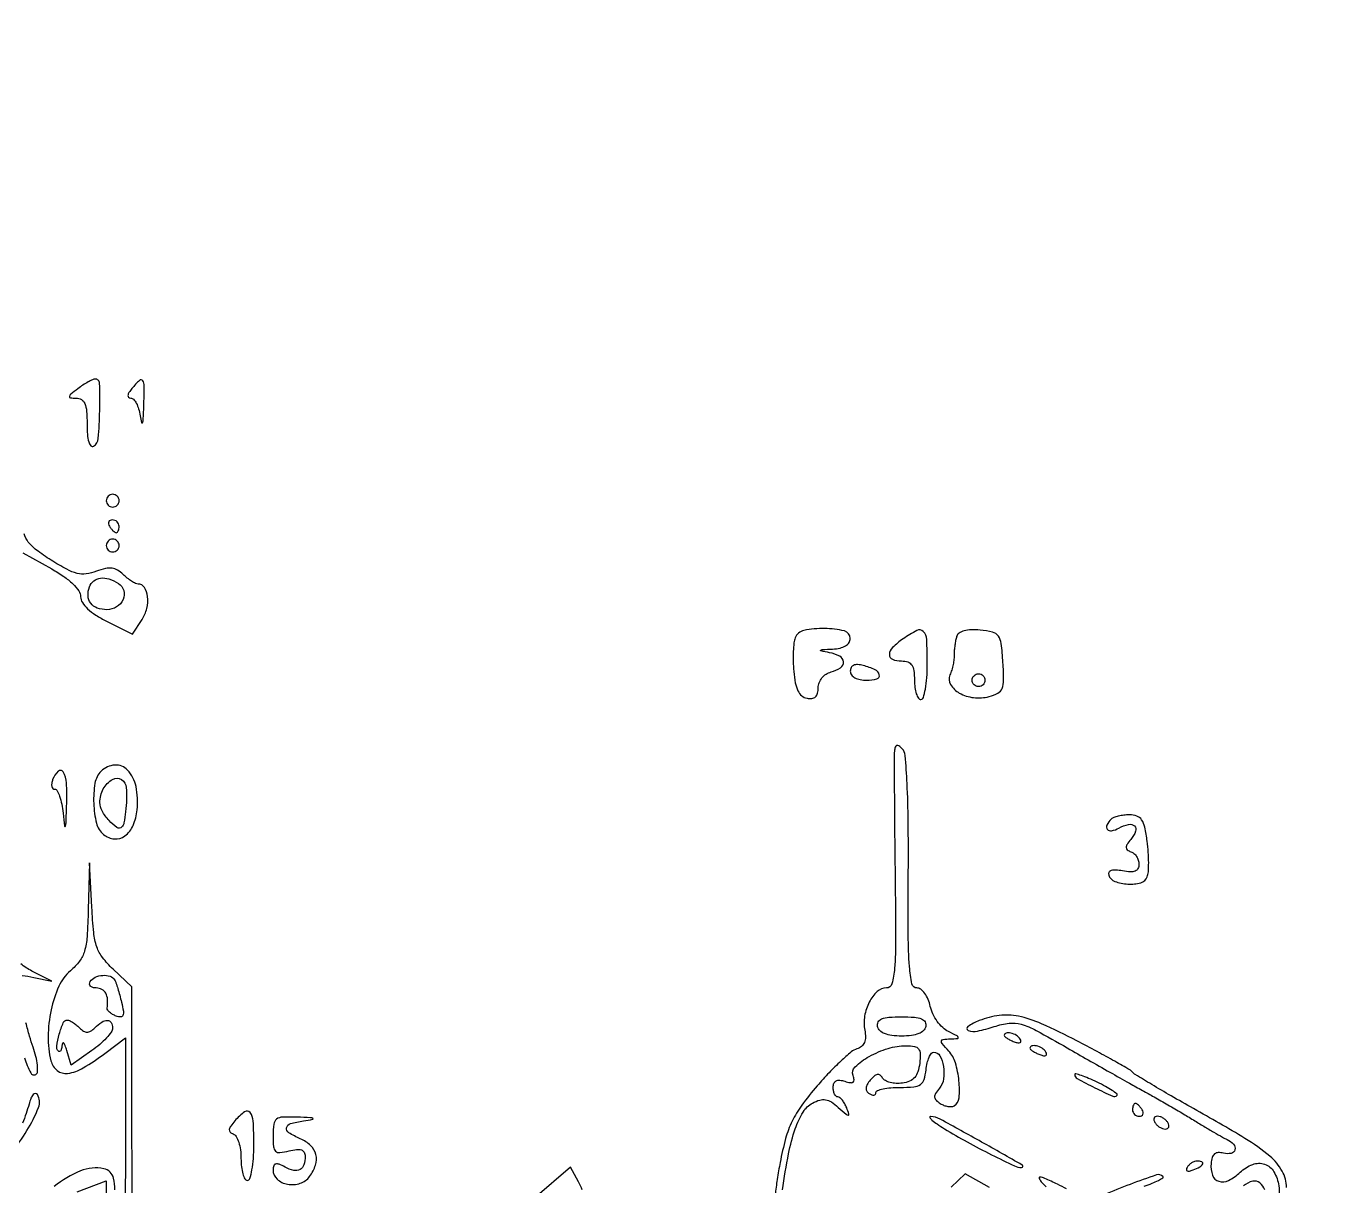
# Model space of a CAD drawing. Extents: x 50 to 925, y 21 to 441.
# Drawn here: x 411.5 to 615.7, y 260.1 to 441 of the extents above; entities that cross this region are included whole.
import ezdxf

# ---------------------------------------------------------------- set-up
doc = ezdxf.new("R2010")
doc.units = 0

msp = doc.modelspace()

# ---------------------------------------------------------------- linework, layer by layer
for points in [[(452.57679, 225.095507, -0.000001), (449.993678, 222.798179)], [(444.758148, 218.141907, -0.000001), (443, 216.578295, -0.004631)], [(411, 358.859207), (415.5, 356.344109, -0.024067), (417.354916, 355.18689, -0.03994), (418.781065, 354.020003, -0.049), (419.713909, 352.928742, -0.153532), (420, 352.019008, 0.146406), (420.264393, 351.135415, 0.058473), (421.085056, 350.157729, 0.046357), (422.364293, 349.158673, 0.027742), (424.044671, 348.207862), (428.089341, 346.206718), (429.567356, 348.462454, 0.086294), (430.310231, 350.18163, 0.086255), (430.429342, 352.050942, 0.114789), (429.932937, 353.467638, 0.256725), (428.96444, 354, -0.11509), (428.550295, 354.096608, -0.028878), (427.94306, 354.441137, -0.027948), (427.276362, 354.926935, -0.024958), (426.641114, 355.501743, 0.062756), (425.76768, 356.17969, 0.105467), (424.891298, 356.474543, 0.087103), (423.853832, 356.412866, 0.032555), (422.454589, 355.982735, -0.058901), (420.859912, 355.58292, -0.092884), (419.455471, 355.66341, -0.064158), (417.833834, 356.29355, -0.016169), (415.386692, 357.730991, -0.019458), (413.095454, 359.306412, -0.070591), (411.844327, 360.549568, -0.099087), (411.215008, 361.851968, -0.063083)], [(529.406078, 259.5, -0.012681), (530.371407, 265.157837, -0.035006), (531.427135, 269.058294, -0.051476), (532.641809, 271.65743, -0.135663), (534.117152, 273.062698, -0.050825), (535.237112, 273.522847, -0.114381), (536.148272, 273.578041, -0.104427), (537.043409, 273.225308, -0.038042), (538.126221, 272.385771, 0.004051), (539.344878, 271.300734, 0.16615), (539.667681, 271.168019, 0.528936), (539.785346, 271.320093, 0.012968), (539.436046, 272.306067, 0.03491), (539.13381, 272.95444, 0.044114), (538.763603, 273.502407, 0.050408), (538.383677, 273.884111, 0.17346), (538.059678, 274, -0.197637), (537.782191, 274.114142, -0.085989), (537.546697, 274.444881, -0.06593), (537.386772, 274.934807, -0.045996), (537.333333, 275.51449, -0.094851), (537.452314, 276.136049, -0.181889), (537.789205, 276.506406, -0.143397), (538.355197, 276.614076, -0.052665), (539.160375, 276.449099, 0.033156), (540.00588, 276.241254, 0.197865), (540.440334, 276.33655, 0.279607), (540.591535, 276.676133, 0.060077), (540.427499, 277.328338, -0.306373), (540.748326, 278.709879, -0.058815), (542.937408, 280.307764, -0.053707), (545.884572, 281.573753, -0.074743), (548.72006, 282, -0.043927), (549.994948, 281.887779, -0.18814), (550.634487, 281.497846, -0.162129), (550.895359, 280.735917, -0.030752), (550.816422, 279.25, -0.04736), (550.53694, 277.933646, -0.104199), (550.035797, 277.040884, -0.114216), (549.251226, 276.475788, -0.06416), (548.11309, 276.162508, -0.046961), (547.14802, 276.117494, -0.0514), (546.22131, 276.257509, -0.057782), (545.465474, 276.549019, -0.134219), (545.024819, 276.959842, 0.095014), (544.631881, 277.387569, 0.204255), (544.204782, 277.489979, 0.139802), (543.71374, 277.255541, 0.038729), (543.11317, 276.636362, 0.042268), (542.632997, 275.946755, 0.112248), (542.456522, 275.376649, 0.159441), (542.570488, 274.910113, 0.115868), (542.951442, 274.530011, 0.056054), (543.353311, 274.340041, 0.12109), (543.691793, 274.309978, 0.190255), (543.912119, 274.438609, 0.168352), (543.999344, 274.690983, -0.314195), (544.218312, 275.005587, -0.035368), (545.100636, 275.262351, -0.032811), (546.311805, 275.441542, -0.020324), (547.749344, 275.5, 0.020843), (549.897861, 275.589603, 0.128497), (550.932549, 275.954392, 0.172136), (551.499975, 276.724001, 0.044987), (551.816422, 278.25, -0.029348), (552.000751, 279.303355, -0.043581), (552.294339, 280.192187, -0.052353), (552.643987, 280.816185, -0.243509), (552.999035, 281, -0.274903), (553.956902, 280.430306, -0.08505), (554.519565, 278.776845, -0.075037), (554.536241, 276.819024, -0.138742), (553.896921, 275.375797, 0.033017), (553.294779, 274.544216, 0.153898), (553.147113, 273.978438, 0.189443), (553.36372, 273.499255, 0.054611), (554.016556, 272.989768, 0.047334), (554.606627, 272.698169, 0.049795), (555.231135, 272.528774, 0.055186), (555.796626, 272.497582, 0.125253), (556.202254, 272.625, 0.23664), (556.961392, 273.856289, 0.046968), (556.945107, 276.523507, 0.048031), (556.390146, 279.319174, 0.111361), (555.345012, 281.171259, -0.009408), (554.342173, 282.322186, -0.210271), (554.221293, 282.73719, -0.343408), (554.469621, 282.981942, -0.020265), (555.595012, 283.06768, 0.01057), (556.708008, 283.130801, 0.467007), (556.827437, 283.298376, 0.21483), (556.635537, 283.536728, 0.004918), (555.300878, 284.197792, -0.078342), (554.412592, 284.813903, -0.046107), (553.562588, 285.791164, -0.044797), (552.875004, 286.9535, -0.057174), (552.471423, 288.130112, 0.045538), (552.123038, 289.228212, 0.057357), (551.600087, 290.15697, 0.068715), (550.991959, 290.790908, 0.168817), (550.390323, 291, -0.35637), (549.603927, 291.642034, -0.031882), (549.228074, 294.354253, -0.017461), (549.038464, 299.208553, -0.002521), (549.047578, 309.1222, 0.004125), (549.029476, 317.030066, 0.009982), (548.851279, 322.870258, 0.006945), (548.568562, 327.25724, 0.178653), (548.0778, 328.3222, 0.040702), (547.564065, 328.758472, 0.235367), (547.222832, 328.813667, 0.255763), (546.992775, 328.575484, 0.046698), (546.882874, 327.95, 0.020997), (546.84175, 326.885485, 0.00046), (546.863974, 321.711875, 0.001048), (546.908248, 315.656762, 0.000708), (546.983007, 308.75, -0.002324), (547.059998, 298.608467, -0.019684), (546.893942, 294.050849, -0.045661), (546.490593, 291.658658, -0.340431), (545.635317, 291, 0.18836), (544.19056, 290.435709, 0.088472), (542.957927, 288.812903, 0.077461), (542.234356, 286.618434, 0.088422), (542.26196, 284.409979, -0.048155), (542.362745, 283.325243, -0.099227), (542.192969, 282.493676, -0.12136), (541.748857, 281.898108, -0.095586), (541.03969, 281.512597, 0.097473), (540.138438, 281.018292, 0.013468), (538.528417, 279.597826, 0.015018), (536.696622, 277.786071, 0.012208), (534.842159, 275.740559, 0.019537), (532.426064, 272.709424, 0.045656), (530.929746, 270.2281, 0.046071), (529.916334, 267.530177, 0.02022), (529.05716, 263.807273, 0.009191), (528.606282, 261.148678, 0.011926), (528.296262, 258.696523, 0.00969)], [(428.055776, 258.357702, -0.002454), (428, 269.721235), (428, 291.19758), (425.048985, 293.954241, -0.040674), (423.428908, 295.735183, -0.081929), (422.532305, 297.402706, -0.057539), (422.045616, 299.632485, -0.012194), (421.744845, 303.605451), (421.391721, 310.5), (421.19586, 303.202034, -0.00997), (420.998566, 298.986744, -0.054658), (420.600321, 296.74633, -0.089761), (419.818173, 295.184064, -0.054359), (418.401622, 293.669038, 0.10999), (416.606266, 291.264376, 0.052398), (415.394466, 287.57719, 0.050188), (414.927395, 283.444495, 0.064628), (415.372484, 279.652041, 0.165493), (416.356522, 278.129962, 0.203526), (417.974013, 277.687007, 0.100718), (420.390548, 278.528326, 0.027732), (423.75, 280.783678), (427, 283.237378), (427, 266.118689, -0.004462), (426.937137, 259.075268, -0.009674)], [(410.894837, 292.949343, -0.02188), (412.681106, 292.648027), (415.5, 292.044655), (412.388551, 293.638138, -0.054275), (410.655217, 294.778109, -0.098858)], [(608, 259.874282, 0.128362), (607.329934, 262.441337, 0.089132), (605.415965, 264.767692, 0.041552), (601.529428, 267.551117, 0.006774), (593.5, 272.200766, -0.002688), (590.014482, 274.18129, -0.004031), (586.995367, 275.95088, -0.001709), (584.433965, 277.491966, -0.086632), (583.994867, 277.875446, 0.092631), (583.558172, 278.247759, 0.002242), (581.240255, 279.564975, 0.004816), (578.491389, 281.076156, 0.003247), (575.326799, 282.75, 0.014259), (569.823023, 285.418899, 0.054551), (566.203843, 286.594219, 0.081973), (563.229791, 286.717505, 0.064681), (560.104816, 285.915131, 0.049235), (558.316974, 284.986846, 0.607802), (558.375637, 284.394861, 0.148523), (559.822546, 284.271782, 0.027193), (562.443991, 284.981515, -0.050597), (564.764452, 285.494731, -0.100382), (566.634141, 285.338181, -0.053393), (568.975748, 284.374794, -0.006547), (573.816206, 281.666658, 0.00106), (577.089579, 279.787817, 0.000961), (580.479655, 277.86017, 0.000962), (583.520613, 276.146477, 0.003087), (585.555213, 275.021514, -0.004235), (587.354442, 274.021289, -0.002403), (589.516219, 272.781664, -0.002399), (591.682555, 271.511622, -0.003954), (593.5, 270.414859, 0.002998), (595.12308, 269.431149, 0.003394), (596.692188, 268.50737, 0.003095), (598.035727, 267.739695, 0.018669), (598.75, 267.371834, -0.101243), (599.749547, 266.627548, -0.250106), (599.95912, 265.76665, -0.287267), (599.367873, 265.204741, -0.114565), (598.201777, 265.236983, 0.071876), (597.369979, 265.330766, 0.165378), (596.787736, 265.112258, 0.148681), (596.420463, 264.562282, 0.054654), (596.247415, 263.634426, 0.101223), (596.482756, 261.785039, 0.24168), (597.450206, 260.850308, 0.194395), (598.971355, 260.987685, 0.070145), (600.779486, 262.262563, -0.097664), (602.736161, 263.487879, -0.177206), (604.6002, 263.513973, -0.176667), (606.044817, 262.330156, -0.097022), (606.819551, 260.147872, -0.083358), (606.792909, 258.718738, -0.281365)], [(411.232744, 280.105224, 0.033462), (412.216835, 277.747496, 0.441205), (413.027079, 277.516736, 0.246763), (413.283654, 277.951284, 0.03782), (413.256572, 278.988629, 0.034923), (413.027612, 280.310382, 0.023668), (412.592395, 281.775944, -0.012074), (412.042336, 283.482259, -0.007119), (411.463887, 285.544545, -0.00712)], [(409.167662, 265.370335, 0.042438), (411.636294, 268.752058, 0.040286), (413.439702, 272.344748, 0.238965), (413.267793, 274.375718, 0.270009), (412.963889, 274.537732, 0.203569), (412.614188, 274.373395, 0.084672), (412.252576, 273.797761, 0.032669), (411.948958, 272.90154, -0.033324), (410.942472, 269.943326, -0.055753)], [(425.345383, 259.527009, 0.057573), (425.138558, 261.336159, 0.142701), (424.597852, 262.297539, 0.144501), (423.627937, 262.812339, 0.149082), (419.981081, 262.464689, 0.070801), (415.875851, 260.046153, 0.096729)], [(498.184405, 259.505792, 0.042437), (497.627171, 260.785297), (496.391851, 263.070595), (490.827099, 258.285297, -0.00082)], [(561.712473, 259.905232), (557.924946, 262.007987), (555.712473, 259.925435, -0.046922)], [(573.72952, 259.65302, 0.016845), (572.319578, 260.384647, 0.00522), (570.318016, 261.313603, 0.083046), (569.596535, 261.50428, 0.59478), (569.454401, 261.292144, 0.052522), (569.909883, 260.608585, 0.044226), (570.535168, 259.977924, 0.027406)], [(585.817002, 260.097328, 0.013541), (587.061281, 260.548475, 0.024888), (588.042893, 260.992359, 0.025928), (588.714291, 261.382405, 0.476308), (588.736584, 261.596749, 0.284916), (587.717692, 261.835611, 0.009369), (583.609962, 260.365956, 0.009193), (579.555551, 258.743226, 0.301601)], [(621.69578, 262.186219, -0.005688), (612.252595, 254.44663, -0.045361)], [(419.470335, 259.225423), (424, 260.904236), (423.984687, 257.702118, -0.026465)], [(604.638374, 259.5, 0.131278), (603.831029, 260.6132, 0.232123), (602.749506, 260.861981, 0.118224), (601.292303, 260.130135, 0.028025)]]:
    msp.add_lwpolyline(points, format="xyb")
for points in [[(419.55887, 384.468197, 0.008124), (418.448509, 383.599645, 0.182507), (418.24613, 383.254001, 0.434721), (418.405647, 383.044815, 0.024793), (419.30887, 383, -0.140026), (420.12027, 382.768221, -0.156137), (420.645841, 382.149955, -0.080464), (420.924928, 380.980068, -0.018402), (421, 378.940983, 0.019531), (421.063682, 377.311372, 0.051222), (421.273526, 376.16126, 0.106919), (421.597376, 375.562569, 0.369423), (422, 375.5, 0.237501), (422.747829, 376.717389, 0.015156), (422.981127, 381.018515, 0.013816), (422.965046, 385.304039, 0.417438), (422.25, 385.968197, 0.098864), (421.843762, 385.869013, 0.017988), (421.150106, 385.514453, 0.018737), (420.357039, 385.03261, 0.016032)], [(428, 384.5, 0.030894), (427.537401, 383.866804, 0.111441), (427.368408, 383.399818, 0.256982), (427.47985, 383.119034, 0.174204), (427.811133, 383, -0.211787), (428.246019, 382.807144, -0.061163), (428.679322, 382.192187, -0.049894), (429.046869, 381.302924, -0.035486), (429.283746, 380.25, 0.017117), (429.485816, 379.167675, 0.745214), (429.637195, 379.15689, 0.077547), (429.763924, 379.762518, 0.004063), (429.850168, 381.75, 0.006291), (429.921059, 384.878031, 0.151725), (429.67299, 385.706074, 0.465883), (429.171408, 385.759747, 0.028184)], [(424, 367, 0.099038), (424.076342, 366.618362, 0.097945), (424.29375, 366.29375, 0.097945), (424.618362, 366.076342, 0.099038), (425, 366, 0.099038), (425.381638, 366.076342, 0.097945), (425.70625, 366.29375, 0.097945), (425.923658, 366.618362, 0.099038), (426, 367, 0.099038), (425.923658, 367.381638, 0.097945), (425.70625, 367.70625, 0.097945), (425.381638, 367.923658, 0.099038), (425, 368, 0.099038), (424.618362, 367.923658, 0.097945), (424.29375, 367.70625, 0.097945), (424.076342, 367.381638, 0.099038)], [(424.5, 363, 0.029505), (424.768994, 362.617226, 0.035638), (425.066025, 362.29375, 0.038439), (425.34829, 362.065539, 0.151918), (425.559017, 362, 0.210953), (425.727648, 362.07446, 0.081139), (425.870461, 362.29375, 0.061769), (425.967655, 362.617151, 0.042167), (426, 363, 0.105053), (425.918938, 363.381556, 0.099167), (425.688914, 363.70625, 0.09642), (425.345238, 363.923877, 0.093332), (424.940983, 364, 0.108972), (424.586039, 363.921712, 0.182303), (424.3746, 363.70625, 0.161196), (424.343488, 363.3821, 0.082592)], [(424, 360, 0.099038), (424.076342, 359.618362, 0.097945), (424.29375, 359.29375, 0.097945), (424.618362, 359.076342, 0.099038), (425, 359, 0.099038), (425.381638, 359.076342, 0.097945), (425.70625, 359.29375, 0.097945), (425.923658, 359.618362, 0.099038), (426, 360, 0.099038), (425.923658, 360.381638, 0.097945), (425.70625, 360.70625, 0.097945), (425.381638, 360.923658, 0.099038), (425, 361, 0.099038), (424.618362, 360.923658, 0.097945), (424.29375, 360.70625, 0.097945), (424.076342, 360.381638, 0.099038)], [(425.895717, 354.085612, -0.184411), (426.71672, 352.986596, -0.174991), (426.619436, 351.591091, -0.151227), (425.611046, 350.432633, -0.139486), (424.090402, 350, -0.08679), (422.594668, 350.261599, -0.144018), (421.569516, 351.012764, -0.153487), (421.153697, 352.159835, -0.102755), (421.380002, 353.547887, -0.131151), (422.059077, 354.484715, -0.142004), (423.094838, 354.923412, -0.110705), (424.416954, 354.788097, -0.060565)], [(531.401981, 345.605161, 0.065587), (531.214602, 344.823994, 0.015689), (531.116972, 343.490046, 0.015856), (531.101498, 341.938523, 0.015098), (531.183365, 340.363478, 0.026257), (531.425603, 338.57504, 0.06815), (531.837694, 337.344797, 0.101853), (532.439721, 336.572791, 0.130276), (533.25, 336.184992, 0.07852), (534.02151, 336.1614, 0.156829), (534.568781, 336.417222, 0.144052), (534.893599, 336.963716, 0.062614), (535, 337.810044, -0.090702), (535.147076, 338.614143, -0.079392), (535.572357, 339.356449, -0.077809), (536.217253, 339.941489, -0.081602), (537, 340.289749, 0.080473), (538.483107, 340.945631, 0.275907), (538.92794, 341.853948, 0.256148), (538.345397, 342.734371, 0.073752), (536.75, 343.294267, -0.00362), (535.431321, 343.558172, -0.574721), (535.392379, 343.674595, -0.200802), (535.598669, 343.775265, -0.002047), (537.25, 343.863818, 0.042136), (538.401288, 344.018672, 0.079867), (539.26897, 344.362543, 0.109907), (539.805967, 344.868506, 0.150166), (540, 345.5, 0.346376), (539.075144, 346.674874, 0.056258), (535.989806, 347.061398, 0.053279), (532.761666, 346.756317, 0.256329)], [(548.222506, 345.443296, 0.040407), (546.591528, 344.092297, 0.185514), (546.087054, 342.996331, 0.329926), (546.56041, 342.262411, 0.090396), (548, 342, -0.081208), (548.975317, 341.840542, -0.166173), (549.583333, 341.375, -0.116834), (549.907747, 340.500917, -0.030703), (550, 339, 0.031626), (550.072766, 337.850749, 0.048861), (550.29375, 336.88125, 0.06271), (550.615738, 336.209557, 0.254951), (551, 336, 0.332234), (551.391033, 336.292067, 0.026982), (551.70625, 337.615625, 0.027868), (551.927854, 339.39166, 0.017105), (552, 341.5, 0.011918), (551.907625, 345.374829, 0.181003), (551.386174, 346.588508, 0.332073), (550.393538, 346.754446, 0.033867)], [(556.577025, 345.813871, 0.027233), (556.422573, 345.20259, 0.015224), (556.298352, 344.445325, 0.015154), (556.219112, 343.669919, 0.023755), (556.203009, 343, -0.037669), (556.166972, 342.305368, -0.019594), (556.02323, 341.449091, -0.019371), (555.805862, 340.576882, -0.027892), (555.54155, 339.826692, 0.236578), (555.647764, 338.313967, 0.13342), (556.998376, 337.00219, 0.098332), (559.233551, 336.287421, 0.090086), (561.646606, 336.44744, 0.061919), (563.001156, 336.972174, 0.175091), (563.668022, 337.716053, 0.099367), (563.909586, 338.999006, 0.013067), (563.803465, 341.782471, 0.013478), (563.536147, 344.705692, 0.125065), (563.084539, 345.880531, 0.181343), (562.192559, 346.485784, 0.035345), (560.243125, 346.813871, 0.031099), (558.847175, 346.861209, 0.059573), (557.739922, 346.696937, 0.082763), (556.968518, 346.341808, 0.169666)], [(540, 340.40638, 0.160765), (540.187073, 339.839597, 0.108086), (540.704894, 339.387395, 0.079738), (541.519894, 339.095996, 0.046093), (542.559017, 339, 0.064976), (544.141334, 339.206498, 0.406584), (544.520982, 339.841406, 0.23263), (543.868148, 340.631508, 0.041858), (542.015584, 341.285674, 0.047102), (541.142166, 341.428099, 0.120292), (540.514597, 341.319129, 0.170629), (540.138834, 340.969517, 0.12145)], [(561, 339, -0.099038), (560.923658, 338.618362, -0.097945), (560.70625, 338.29375, -0.097945), (560.381638, 338.076342, -0.099038), (560, 338, -0.099038), (559.618362, 338.076342, -0.097945), (559.29375, 338.29375, -0.097945), (559.076342, 338.618362, -0.099038), (559, 339, -0.099038), (559.076342, 339.381638, -0.097945), (559.29375, 339.70625, -0.097945), (559.618362, 339.923658, -0.099038), (560, 340, -0.099038), (560.381638, 339.923658, -0.097945), (560.70625, 339.70625, -0.097945), (560.923658, 339.381638, -0.099038)], [(415.638374, 323.5, 0.052091), (415.484103, 322.925451, 0.094395), (415.498652, 322.440625, 0.143376), (415.673542, 322.122792, 0.198275), (415.97102, 322, -0.277894), (416.347189, 321.773433, -0.038207), (416.727698, 320.898438, -0.034862), (417.055349, 319.686922, -0.022556), (417.271532, 318.25, 0.003917), (417.497919, 316.238183, 0.785837), (417.620867, 316.223506, 0.080176), (417.727876, 316.758229, 0.001373), (417.831897, 319.75, 0.023766), (417.78186, 322.974823, 0.117089), (417.254784, 324.702214, 0.489559), (416.489903, 324.802993, 0.10662)], [(423.2, 324.8, 0.155957), (422.233633, 322.925407, 0.051401), (422.033431, 319.793778, 0.051385), (422.475103, 316.69436, 0.159801), (423.583823, 314.930433, 0.154661), (425.260918, 314.249209, 0.18116), (426.902603, 314.720376, 0.134003), (428.183385, 316.348833, 0.075264), (428.809912, 318.804643, 0.074073), (428.635627, 322.408099, 0.139901), (427.317599, 324.976046, 0.225081), (425.322048, 325.763429, 0.181564)], [(427.115154, 322.25, -0.024579), (427.145221, 320.434557, -0.019772), (427.004496, 318.486857, -0.015327), (426.756823, 316.758317, -0.149521), (426.426385, 316.107499, -0.367115), (425.655621, 316.029803, -0.059016), (424.428902, 317.108132, -0.053782), (423.346989, 318.609814, -0.129942), (423, 319.922445, -0.123256), (423.529991, 322.039732, -0.142324), (424.978835, 323.52406, -0.273334), (426.363746, 323.497898, -0.242748)], [(580.666667, 317.333333, 0.077829), (579.994862, 316.412038, 0.304628), (580.07274, 315.747668, 0.274552), (580.745829, 315.519512, 0.070695), (581.868517, 315.929632, -0.062553), (583.381554, 316.510318, -0.253503), (584.304576, 316.269674, -0.309507), (584.489236, 315.439617, -0.077251), (583.741324, 314.179388, 0.025095), (583.148864, 313.383025, 0.149588), (583.00127, 312.892849, 0.243372), (583.186415, 312.538921, 0.0718), (583.75, 312.254045, -0.099549), (584.227812, 311.978495, -0.070147), (584.632812, 311.506527, -0.067187), (584.90642, 310.917646, -0.075336), (585, 310.30009, -0.115845), (584.842764, 309.630552, -0.1815), (584.415064, 309.231804, -0.112969), (583.653191, 309.103919, -0.032563), (582.460365, 309.252328, 0.029158), (581.402773, 309.391223, 0.08922), (580.686267, 309.315217, 0.190437), (580.333664, 309.041548, 0.216059), (580.287484, 308.618905, 0.227948), (581.243289, 307.623252, 0.07723), (583.263057, 307.206625, 0.078029), (585.295849, 307.42389, 0.239997), (586.293613, 308.322761, 0.074951), (586.472045, 309.13291, 0.016969), (586.518968, 310.544544, 0.017208), (586.461038, 312.193391, 0.015951), (586.289691, 313.876856, 0.019177), (585.909354, 316.070408, 0.095026), (585.424387, 317.219018, 0.160044), (584.684425, 317.798545, 0.08697), (583.534998, 318, 0.027508), (582.643261, 317.950904, 0.0296), (581.784239, 317.804167, 0.030948), (581.069076, 317.590562, 0.108745)], [(425.302725, 292.25, -0.045088), (425.504137, 291.800363, -0.007958), (425.791006, 290.920325, -0.008562), (426.094151, 289.874277, -0.00761), (426.374108, 288.77664, -0.017295), (426.657079, 287.38015, -0.134046), (426.590466, 286.723936, -0.315295), (426.237359, 286.486349, -0.087175), (425.543984, 286.621495, -0.038166), (424.983584, 286.887173, -0.050372), (424.523705, 287.215246, -0.060214), (424.221129, 287.553215, -0.187565), (424.15004, 287.844856, 0.048643), (424.196908, 289.202117, 0.108861), (423.913669, 290.188745, 0.147653), (423.314969, 290.782416, 0.122607), (422.440983, 291, -0.066118), (421.889346, 291.073267, -0.138808), (421.521475, 291.29375, -0.191142), (421.392057, 291.620352, -0.139169), (421.5, 292, -0.14869), (422.265917, 292.674483, -0.090531), (423.444836, 292.970766, -0.095233), (424.599655, 292.826542, -0.188537)], [(419.8, 284.8, 0.049631), (420.452741, 284.265408, 0.147822), (421, 284.1, 0.147822), (421.547259, 284.265408, 0.049631), (422.2, 284.8, -0.049532), (423.283355, 285.687622, -0.152516), (424.182255, 285.950717, -0.265274), (424.763594, 285.604952, -0.133141), (424.982719, 284.75, -0.153942), (424.776332, 284.125762, -0.030422), (424.020904, 283.202252, -0.029626), (422.971628, 282.194695, -0.023757), (421.732719, 281.236389), (418.5, 278.972779), (417.84968, 281.236389, 0.017194), (417.591066, 282.032362, 0.094338), (417.361111, 282.418919, 0.511356), (417.197808, 282.402641, 0.11445), (417.09968, 282.083333, -0.03309), (417.029337, 281.570834, -0.081982), (416.894057, 281.218036, -0.187995), (416.721757, 281.081702, -0.277602), (416.539663, 281.127004, -0.23873), (416.270931, 281.946951, -0.030864), (416.674363, 283.806116, -0.030031), (417.294747, 285.585718, -0.302588), (417.916631, 286, -0.112594), (418.258553, 285.922015, -0.029711), (418.75176, 285.6475, -0.028603), (419.290408, 285.259297, -0.025937)], [(551.761656, 285, -0.156104), (551.40823, 284.352829, -0.0956), (550.669969, 283.878986, -0.065486), (549.537567, 283.590788, -0.029615), (548.006092, 283.5, -0.029691), (546.475661, 283.59096, -0.06527), (545.341603, 283.879425, -0.095005), (544.600483, 284.353288, -0.155849), (544.244436, 285, -0.176099), (544.353874, 285.702376, -0.173615), (544.889322, 286.175611, -0.078038), (546.013282, 286.431953, -0.01712), (548, 286.5, -0.017176), (549.985174, 286.431784, -0.077841), (551.110908, 286.175235, -0.172546), (551.649167, 285.702035, -0.176305)], [(564, 283.606989, 0.2252), (564.088769, 283.419896, 0.029412), (564.455882, 283.154486, 0.029555), (564.957462, 282.875192, 0.020646), (565.551938, 282.618443, 0.036408), (566.131719, 282.443138, 0.155351), (566.487528, 282.474315, 0.32948), (566.606889, 282.674071, 0.1144), (566.492921, 283.011454, 0.115814), (565.901891, 283.603931, 0.080554), (565.026239, 283.969265, 0.115534), (564.291154, 283.972535, 0.349578)], [(568, 281.606989, 0.2252), (568.088769, 281.419896, 0.029412), (568.455882, 281.154486, 0.029555), (568.957462, 280.875192, 0.020646), (569.551938, 280.618443, 0.036408), (570.131719, 280.443138, 0.155351), (570.487528, 280.474315, 0.32948), (570.606889, 280.674071, 0.1144), (570.492921, 281.011454, 0.115814), (569.901891, 281.603931, 0.080554), (569.026239, 281.969265, 0.115534), (568.291154, 281.972535, 0.349578)], [(575, 277.509502, 0.275179), (575.38066, 276.870218, 0.009099), (578.118639, 275.450124, 0.008718), (580.911929, 274.125404, 0.312297), (581.580373, 274.24704, 0.448677), (581.566674, 274.482517, 0.020544), (580.834561, 275.014183, 0.022706), (579.796894, 275.638469, 0.01281), (578.487443, 276.304597, 0.010063), (577.149614, 276.909825, 0.018017), (576.024436, 277.344544, 0.013938), (575.147027, 277.620565, 0.49785)], [(444.041852, 270.281346, 0.026544), (443.393253, 269.467551, 0.1252), (443.178635, 268.915417, 0.235972), (443.318588, 268.522073, 0.111393), (443.791852, 268.236049, -0.187839), (444.257141, 267.849597, -0.050037), (444.645106, 266.947985, -0.04351), (444.911303, 265.754205, -0.03312), (445, 264.416667, 0.027697), (445.072573, 263.10753, 0.043521), (445.29375, 262.003646, 0.053908), (445.614548, 261.228607, 0.274241), (446, 261, 0.332234), (446.391033, 261.292067, 0.026982), (446.70625, 262.615625, 0.027868), (446.927854, 264.39166, 0.017105), (447, 266.5, 0.012175), (446.908375, 270.262343, 0.155014), (446.421463, 271.570694, 0.408079), (445.566491, 271.684243, 0.050529)], [(584, 272, 0.105053), (584.081062, 271.618444, 0.099167), (584.311086, 271.29375, 0.09642), (584.654762, 271.076123, 0.093332), (585.059017, 271, 0.108972), (585.413961, 271.078288, 0.182303), (585.6254, 271.29375, 0.161196), (585.656512, 271.6179, 0.082592), (585.5, 272, 0.029505), (585.231006, 272.382774, 0.035638), (584.933975, 272.70625, 0.038439), (584.65171, 272.934461, 0.151918), (584.440983, 273, 0.210953), (584.272352, 272.92554, 0.081139), (584.129539, 272.70625, 0.061769), (584.032345, 272.382849, 0.042167)], [(450, 267.980948, 0.021377), (450.074315, 266.24353, 0.182502), (450.40506, 265.552719, 0.222902), (451.069555, 265.32911, 0.032982), (452.5, 265.589356, -0.029771), (453.678413, 265.811569, -0.110885), (454.425299, 265.741147, -0.192186), (454.843446, 265.392776, -0.12475), (455, 264.775075, -0.072402), (454.80241, 263.417685, -0.198335), (454.20437, 262.679187, -0.186253), (453.227988, 262.55131, -0.06342), (451.868517, 263.070368, 0.027054), (450.932615, 263.507891, 0.158436), (450.397929, 263.544813, 0.262756), (450.098715, 263.260874, 0.07456), (450, 262.602571, 0.213089), (450.632643, 261.185522, 0.140501), (452.263237, 260.394184, 0.123568), (454.233862, 260.538774, 0.156329), (455.702708, 261.608107, 0.078943), (456.617679, 263.392467, 0.140779), (456.677475, 265.028408, 0.144538), (455.863188, 266.417307, 0.084964), (454.244158, 267.487128, -0.034694), (452.462284, 268.423312, -0.308411), (452.119777, 269.191581, -0.286069), (452.707505, 269.840188, -0.031761), (454.75, 270.283746, 0.005737), (456.188426, 270.518563, 0.703743), (456.210683, 270.647423, 0.117172), (455.82971, 270.757833, 0.002217), (453.75, 270.850168, 0.017098), (451.468684, 270.863265, 0.157447), (450.548121, 270.536818, 0.201372), (450.110156, 269.772351, 0.030717)], [(554.692583, 269.045878, 0.011178), (558.215689, 267.004304, 0.009377), (562.037348, 264.994815, 0.0052), (565.593179, 263.255474, 0.115365), (566.710162, 263.011767, 0.762726), (566.807848, 263.390065, 0.002664), (560.479668, 266.971291, 0.00276), (554.018217, 270.535953, 0.115506), (552.5, 270.953877, 0.597094), (552.406699, 270.795679, 0.077905), (552.731571, 270.409344, 0.02998), (553.533255, 269.792062, 0.012169)], [(587.5, 270, 0.064269), (587.810561, 269.617474, 0.051777), (588.230237, 269.29375, 0.053414), (588.689814, 269.073533, 0.085235), (589.118034, 269, 0.117858), (589.449529, 269.079239, 0.186277), (589.642737, 269.29375, 0.154201), (589.661825, 269.617617, 0.076764), (589.5, 270, 0.064269), (589.189439, 270.382526, 0.051777), (588.769763, 270.70625, 0.053414), (588.310186, 270.926467, 0.085235), (587.881966, 271, 0.117858), (587.550471, 270.920761, 0.186277), (587.357263, 270.70625, 0.154201), (587.338175, 270.382383, 0.076764)], [(592.507079, 263.011454, 0.1144), (592.393111, 262.674071, 0.32948), (592.512472, 262.474315, 0.155351), (592.868281, 262.443138, 0.036408), (593.448062, 262.618443, 0.029964), (594.51997, 263.105273, 0.168622), (594.942608, 263.558518, 0.444011), (594.798253, 263.882327, 0.079093), (594.059017, 264, 0.088797), (593.65395, 263.927491, 0.053277), (593.21498, 263.709615, 0.051183), (592.810572, 263.389589, 0.061454)]]:
    msp.add_lwpolyline(points, format="xyb", close=True)

doc.saveas('drawing.dxf')
